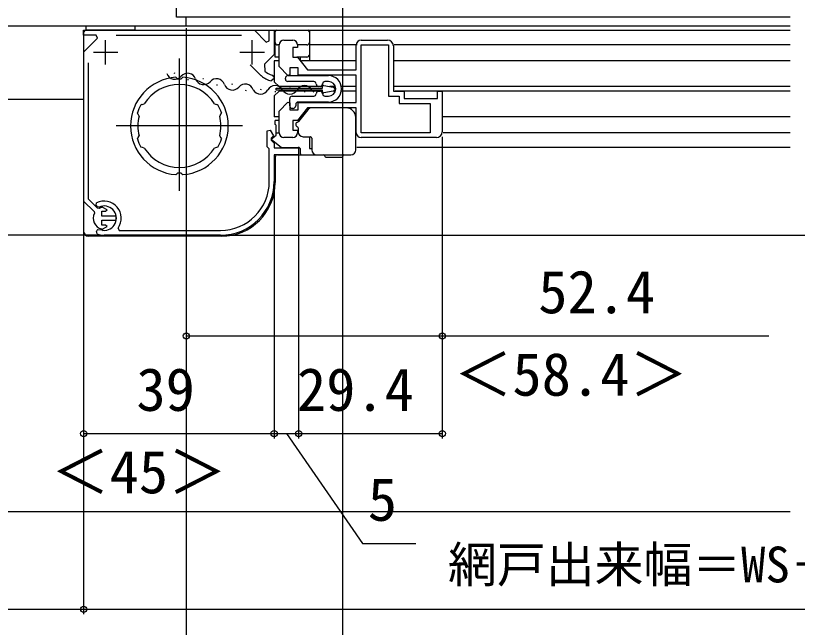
# Model space of a CAD drawing. Units: millimetres, scale not verified. Extents: x -525 to 525, y -783 to 778.
# Drawn here: x -256.9 to -96.9, y 168.1 to 293.4 of the extents above; entities that cross this region are included whole.
import ezdxf
from ezdxf.enums import TextEntityAlignment as Align

# ---------------------------------------------------------------- set-up
doc = ezdxf.new("R2010")
doc.units = ezdxf.units.MM
doc.header["$LTSCALE"] = 4
for name, color, linetype in [('0-2_YKK_11', 7, 'Continuous'), ('0-4_YKK_12', 2, 'Continuous'), ('0-5_YKK_13', 4, 'Continuous'), ('0-7_YKK_D', 6, 'Continuous'), ('0-9_YSS_K', 3, 'Continuous')]:
    doc.layers.add(name, color=color, linetype=linetype)
doc.styles.add('ＭＳ ゴシック', font='')
doc.styles.get('ＭＳ ゴシック').set_extended_font_data('MS Gothic')

msp = doc.modelspace()

# ---------------------------------------------------------------- linework, layer by layer
at = {"layer": '0-2_YKK_11'}
for p, q in [((-243, 285.925), (-240.172, 288.753)), ((-238.5, 283.4), (-238.5, 288.4)), ((-236.334, 289.4), (-210.666, 289.4)), ((-208.5, 283.4), (-208.5, 288.4)), ((-202, 288.4), (-200.2, 288.4)), ((-186.2, 288.4), (-180.8, 288.4)), ((-241, 285.9), (-236, 285.9)), ((-211, 285.9), (-206, 285.9)), ((-200.2, 268.4), (-202, 268.4)), ((-170.8, 268.4), (-186.2, 268.4)), ((-215, 248.4), (-238.8, 248.4))]:
    msp.add_line(p, q, dxfattribs=at)
for points in [[(-278, 405.3), (-278, 344.7), (-306, 344.7), (-306, 341.3), (-304.1, 341.3), (-303.6, 341.8), (-303.1, 342.3), (-278, 342.3), (-278, 291.3), (-276.5, 291.3), (-276.5, 278.8), (-278, 278.8), (-278, 276.3), (-274, 276.3), (-274, 291.3), (-222, 291.3), (-222, 293.1), (-224, 293.1), (-224, 301.3), (-227.3, 301.3)], [(-240.172, 288.753), (-240.44, 289.4), (-243, 289.4), (-243, 290.4), (-208.05, 290.4), (-205.617, 287.967), (-205, 288.222), (-205, 290.4), (-204, 290.4), (-204, 285.45), (-205.962, 283.488), (-205.93, 282.043)], [(-203, 269.4), (-203, 273.824), (-201.17, 275.653), (-200.8, 275.5), (-200.8, 274.1), (-199.1, 274.1), (-199.1, 275.6), (-187.2, 275.6), (-187.2, 281.2), (-199.1, 281.2), (-199.1, 282.7), (-200.8, 282.7), (-200.8, 281.299), (-201.17, 281.146), (-203, 282.975), (-203, 287.4)], [(-199.2, 287.4), (-199.2, 286.9), (-200.2, 286.9), (-200.2, 284.9), (-199.2, 284.9), (-197.2, 282.3), (-187.2, 282.3), (-187.2, 287.4)], [(-179.6, 287.2), (-179.6, 277.9), (-177.4, 277.9), (-177.4, 276.4), (-170.6, 276.4), (-170.6, 277.9), (-169.6, 277.9), (-169.6, 269.6)], [(-243, 285.925), (-243, 255.392), (-240.866, 253.258), (-240.81, 252.911)], [(-239.812, 253.909), (-240.159, 253.965), (-242, 255.807), (-242, 283.734)], [(-206.627, 281.057), (-206.643, 281.073), (-208.889, 283.319)], [(-223.694, 280.395), (-223.9, 280.585), (-224.114, 280.774)], [(-222.686, 280.774), (-222.9, 280.585), (-223.106, 280.395)], [(-204.378, 281.208), (-204, 280.723), (-204, 280.517), (-204.616, 280.031)], [(-231.281, 275.145), (-231.028, 275.233), (-230.967, 275.207), (-230.596, 275.323)], [(-216.204, 275.323), (-215.833, 275.207), (-215.772, 275.233), (-215.519, 275.145)], [(-187.2, 269.4), (-187.2, 274.5), (-197.2, 274.5), (-199.2, 271.9), (-200.2, 271.9), (-200.2, 269.9), (-199.2, 269.9), (-199.2, 269.4)], [(-231.653, 272.834), (-231.827, 273.182), (-231.888, 273.207), (-232.001, 273.45)], [(-214.799, 273.45), (-214.912, 273.207), (-214.973, 273.182), (-215.147, 272.834)], [(-205, 259.4), (-205, 266.1), (-205.2, 266.3), (-205.4, 266.5), (-205.4, 269.813), (-204.791, 269.963), (-204.155, 268.745), (-204.6, 268.3), (-204.6, 267.9), (-204, 267.3), (-204, 266.3), (-199, 266.3), (-199, 264.9), (-204, 264.9), (-204, 259.4)], [(-232.001, 268.149), (-231.888, 268.392), (-231.827, 268.417), (-231.653, 268.765)], [(-215.147, 268.765), (-214.973, 268.417), (-214.912, 268.392), (-214.799, 268.149)], [(-230.596, 266.276), (-230.967, 266.392), (-231.028, 266.367), (-231.281, 266.454)], [(-215.519, 266.454), (-215.772, 266.367), (-215.833, 266.392), (-216.204, 266.276)], [(-224.114, 260.825), (-223.9, 261.014), (-223.694, 261.204)], [(-223.106, 261.204), (-222.9, 261.014), (-222.686, 260.825)], [(-239.82, 254.182), (-240.154, 254.244), (-240.454, 254.544), (-240.378, 255.024)], [(-239.319, 249.71), (-239.192, 249.645), (-238.208, 250.2), (-238.504, 250.45), (-239.3, 250.45), (-239.3, 251.5), (-236.35, 251.5), (-236.35, 252.3), (-239.3, 252.3), (-239.3, 253.35), (-238.504, 253.35), (-238.208, 253.6), (-239.192, 254.154), (-239.319, 254.089)], [(-235.946, 249.873), (-235.702, 249.4), (-215, 249.4)], [(-240.258, 248.718), (-240.393, 249.14), (-240.219, 249.442), (-240.101, 249.588), (-239.233, 249.52), (-239.027, 249.41)]]:
    msp.add_lwpolyline(points, dxfattribs=at)
msp.add_lwpolyline([(-186.2, 269.4), (-186.2, 287.4), (-180.6, 287.4), (-180.6, 276.9), (-178.4, 276.9), (-178.4, 275.4), (-172.1, 275.4), (-172.1, 269.4)], close=True, dxfattribs=at)
for centre, radius, start, end in [((-202, 287.4), 1, 90.00001, 179.99999), ((-200.2, 287.4), 1, 0.00001, 89.99999), ((-186.2, 287.4), 1, 90.00001, 179.99999), ((-180.8, 287.2), 1.2, 0.00001, 89.99999), ((-203.5, 284.7), 3.6, 227.55576, 255.88303), ((-223.4, 270.8), 10, 94.09604, 265.90396), ((-223.4, 270.8), 9.6, 88.24271, 91.75729), ((-223.4, 270.8), 10, 274.09604, 85.90396), ((-203.5, 284.7), 4.8, 229.35522, 256.55227), ((-223.4, 270.8), 8.5, 32.15412, 147.84588), ((-223.4, 270.8), 9, 151.12995, 162.87008), ((-223.4, 270.8), 9, 17.12992, 28.87005), ((-223.4, 270.8), 8.5, 166.15413, 193.84587), ((-223.4, 270.8), 8.5, 346.15413, 13.84587), ((-202, 269.4), 1, 180.00001, 269.99999), ((-200.2, 269.4), 1, 270.00001, 359.99999), ((-186.2, 269.4), 1, 180.00001, 269.99999), ((-170.8, 269.6), 1.2, 270.00001, 359.99999), ((-223.4, 270.8), 9, 197.12993, 208.87006), ((-223.4, 270.8), 9, 331.12994, 342.87007), ((-223.4, 270.8), 8.5, 212.15412, 327.84588), ((-223.4, 270.799), 9.6, 268.24271, 271.75729), ((-215, 259.4), 10, 270.00001, 359.99999), ((-215, 259.4), 11, 270.00001, 359.99999), ((-238.8, 251.9), 3.5, 324.62345, 116.79004), ((-238.8, 251.9), 2.25, 153.2839, 256.66525), ((-238.8, 251.9), 2.5, 264.7993, 114.07517), ((-238.8, 251.9), 2.25, 103.33472, 116.7161), ((-238.8, 251.9), 3.5, 245.37938, 270.00001)]:
    msp.add_arc(centre, radius, start, end, dxfattribs=at)
at = {"layer": '0-4_YKK_12'}
for p, q in [((-98.41, 293.1), (-222.5, 293.1)), ((-222.5, 291.3), (-98.41, 291.3)), ((-222.3, 290.4), (-98.41, 290.4)), ((-196.8, 290.4), (-196.8, 284.15)), ((-187, 287.4), (-196.8, 287.4)), ((-98.41, 287.4), (-179.417, 287.4)), ((-223.4, 257.516), (-223.4, 284.583)), ((-204, 284.15), (-204, 279.85)), ((-203, 284.15), (-204, 284.15)), ((-187.2, 284.15), (-198.423, 284.15)), ((-98.41, 284.15), (-179.4, 284.15)), ((-224.528, 281.649), (-224.331, 281.612)), ((-221.721, 280.346), (-221.524, 280.309)), ((-218.632, 280.537), (-218.435, 280.5)), ((-215.824, 279.235), (-215.628, 279.197)), ((-212.736, 279.426), (-212.539, 279.389)), ((-203, 278.85), (-204, 279.85)), ((-194.1, 278.85), (-203, 278.85)), ((-200.886, 278.58), (-200.686, 278.58)), ((-191.469, 278.85), (-192.605, 278.85)), ((-187.2, 278.85), (-190.238, 278.85)), ((-98.41, 278.85), (-179.4, 278.85)), ((-209.928, 278.123), (-209.732, 278.086)), ((-206.839, 278.314), (-206.643, 278.277)), ((-203, 277.95), (-204, 276.95)), ((-204, 276.95), (-204, 272.65)), ((-203.886, 277.82), (-203.686, 277.82)), ((-194.1, 277.95), (-203, 277.95)), ((-197.886, 277.82), (-197.686, 277.82)), ((-191.469, 277.95), (-191.884, 277.95)), ((-187.2, 277.95), (-190.238, 277.95)), ((-98.41, 277.95), (-179.267, 277.95)), ((-274.002, 276.3), (-243, 276.3)), ((-203, 272.65), (-204, 272.65)), ((-98.41, 272.65), (-169.4, 272.65)), ((-210.463, 270.8), (-236.337, 270.8)), ((-98.41, 269.4), (-169.417, 269.4)), ((-98.41, 266.4), (-187.098, 266.4))]:
    msp.add_line(p, q, dxfattribs=at)
for centre, start, end in [((-224.345, 282.081), 198.52635, 320.12126), ((-221.707, 279.877), 18.52635, 140.12126), ((-218.448, 280.969), 198.52635, 320.12126), ((-215.811, 278.766), 18.52635, 140.12126), ((-212.552, 279.858), 198.52635, 320.12126), ((-209.915, 277.654), 18.52635, 140.12126), ((-203.786, 277.362), 29.20254, 150.79746), ((-197.786, 277.362), 29.20254, 150.79746), ((-206.786, 279.038), 209.20254, 330.79746), ((-200.786, 279.038), 209.20254, 330.79746), ((-194.786, 279.038), 209.20254, 229.55265)]:
    msp.add_arc(centre, 1.718, start, end, dxfattribs=at)
at = {"layer": '0-5_YKK_13'}
for p, q in [((-243, 289.9), (-243, 249.2)), ((-242.5, 290.4), (-197.1, 290.4)), ((-203.8, 285.107), (-203.8, 290.1)), ((-203.8, 284.9), (-203.8, 290.1)), ((-203.8, 284.9), (-203.8, 287.4)), ((-203, 287.4), (-203.3, 287.4)), ((-197.3, 287.4), (-199.2, 287.4)), ((-203.8, 284.9), (-203.8, 285.538)), ((-203, 284.9), (-203.8, 284.9)), ((-197.3, 284.9), (-199.347, 284.9)), ((-198.6, 284.15), (-198.6, 284.9)), ((-201.7, 280.4), (-201.7, 280.6)), ((-201.2, 281.1), (-192.9, 281.1)), ((-200.468, 281.1), (-192.9, 281.1)), ((-195.9, 279.9), (-201.2, 279.9)), ((-194.6, 278.9), (-194.9, 278.9)), ((-193.864, 279.08), (-191.928, 278.726)), ((-192.9, 279.9), (-193.6, 279.9)), ((-200.3, 276.9), (-195.9, 276.9)), ((-194.9, 277.9), (-194.6, 277.9)), ((-194.1, 277.783), (-194.1, 278.133)), ((-191.928, 277.939), (-193.864, 277.586)), ((-193.6, 276.9), (-192.9, 276.9)), ((-200.8, 274.9), (-200.8, 276.4)), ((-192.9, 275.7), (-199.1, 275.7)), ((-200.1, 274.4), (-200.3, 274.4)), ((-199.6, 275.2), (-199.6, 274.9)), ((-197.132, 274.115), (-199.02, 271.699)), ((-189.298, 274.5), (-196.344, 274.5)), ((-198.6, 272.237), (-198.6, 272.65)), ((-187.298, 270.633), (-187.298, 272.5)), ((-203.8, 271.1), (-203.8, 271.9)), ((-203, 271.9), (-203.8, 271.9)), ((-203.6, 268.9), (-203.6, 270.9)), ((-198.863, 271.9), (-199.9, 271.9)), ((-199.105, 270.421), (-199.098, 270.358)), ((-187.298, 269.484), (-187.298, 270.633)), ((-204.6, 268.1), (-203.6, 268.9)), ((-203.6, 269.4), (-203, 269.4)), ((-199.2, 269.4), (-199.078, 269.4)), ((-199.098, 270.358), (-199.098, 269.6)), ((-187.298, 265.9), (-187.298, 269.484)), ((-204.6, 268.1), (-202.5, 266.4)), ((-198.098, 268.6), (-196.598, 268.6)), ((-196.298, 268.3), (-196.298, 265.9)), ((-202.5, 266.4), (-199.1, 266.4)), ((-198.6, 265.1), (-198.6, 265.9)), ((-203.8, 264.4), (-203.8, 259.2)), ((-203.3, 264.9), (-194.3, 264.9)), ((-195.298, 264.9), (-188.298, 264.9)), ((-193.651, 264.6), (-193.651, 264.7)), ((-193.451, 264.4), (-191.798, 264.4)), ((-191.798, 264.4), (-190.144, 264.4)), ((-189.944, 264.7), (-189.944, 264.6)), ((-214.8, 248.2), (-242, 248.2))]:
    msp.add_line(p, q, dxfattribs=at)
msp.add_lwpolyline([(-242.5, 290.4), (-242.5, 291.32), (-232.5, 291.32), (-232.5, 290.4)], close=True, dxfattribs=at)
for points in [[(-194.1, 278.133), (-203.6, 278.133), (-203.6, 278.533), (-194.1, 278.533), (-194.1, 278.883)], [(-196.8, 268.6), (-196.8, 266.2), (-196.298, 266.2)]]:
    msp.add_lwpolyline(points, dxfattribs=at)
for centre, radius, start, end in [((-242.5, 289.9), 0.5, 90, 180), ((-203.5, 290.1), 0.3, 90, 180), ((-197.1, 290.1), 0.3, 360, 90), ((-203.3, 287.9), 0.5, 180, 270), ((-197.3, 287.9), 0.5, 270, 360), ((-197.3, 285.4), 0.5, 270, 360), ((-201.2, 280.6), 0.5, 90, 180), ((-201.2, 280.4), 0.5, 180, 270), ((-192.9, 278.4), 2.7, 0, 90), ((-195.9, 279.4), 0.5, 360, 90), ((-194.9, 279.4), 0.5, 180, 270), ((-194.6, 279.4), 0.5, 270, 0), ((-193.6, 279.4), 0.5, 90, 180), ((-193.9, 278.883), 0.2, 79.65887, 180), ((-192.9, 278.4), 1.5, 0, 90), ((-192, 278.333), 0.4, 280.34113, 79.65887), ((-200.3, 276.4), 0.5, 90, 180), ((-195.9, 277.4), 0.5, 270, 360), ((-194.9, 277.4), 0.5, 90, 180), ((-194.6, 277.4), 0.5, 0, 90), ((-193.9, 277.783), 0.2, 180, 280.34113), ((-193.6, 277.4), 0.5, 180, 270), ((-192.9, 278.4), 2.7, 270, 0), ((-192.9, 278.4), 1.5, 270, 0), ((-199.1, 275.2), 0.5, 90, 180), ((-200.3, 274.9), 0.5, 180, 270), ((-200.1, 274.9), 0.5, 270, 360), ((-196.344, 273.5), 1, 90, 142), ((-189.298, 272.5), 2, 0, 90), ((-203.8, 270.9), 0.2, 360, 90), ((-199.098, 271.1), 0.5, 101.44555, 247.97569), ((-199.398, 270.358), 0.3, 12.23345, 67.97569), ((-199.256, 271.884), 0.3, 281.44555, 322), ((-198.098, 269.6), 1, 180, 270), ((-196.598, 268.3), 0.3, 65.66023, 90), ((-196.598, 268.3), 0.3, 0, 65.66023), ((-199.1, 265.9), 0.5, 360, 90), ((-195.298, 265.9), 1, 180, 270), ((-188.298, 265.9), 1, 270, 0), ((-203.3, 264.4), 0.5, 90, 180), ((-198.4, 265.1), 0.2, 180, 270), ((-193.851, 264.7), 0.2, 0, 90), ((-193.451, 264.6), 0.2, 180, 270), ((-190.144, 264.6), 0.2, 270, 0), ((-189.744, 264.7), 0.2, 90, 180), ((-214.8, 259.2), 11, 270, 360), ((-242, 249.2), 1, 180, 270)]:
    msp.add_arc(centre, radius, start, end, dxfattribs=at)
at = {"layer": '0-7_YKK_D'}
for p, q in [((-190, 305.3), (-190, 130.774)), ((-222, 290.8), (-222, 130.774)), ((-222, 290.8), (-222, 130.774)), ((-222, 290.8), (-222, 150.774)), ((-222, 290.8), (-222, 226.778)), ((-169.6, 268.6), (-169.6, 226.778)), ((-169.6, 268.6), (-169.6, 206.778)), ((-199, 266), (-199, 206.778)), ((-199, 266), (-199, 206.778)), ((-204, 260.2), (-204, 206.778)), ((-204, 260.2), (-204, 206.778)), ((-243, 254.392), (-243, 170.774)), ((-243, 254.392), (-243, 170.774)), ((-243, 254.392), (-243, 206.778)), ((-239.8, 248.4), (-327.001, 248.4)), ((-214, 248.4), (-55, 248.4)), ((-243, 207.778), (-204, 207.778)), ((-204, 207.778), (-199, 207.778)), ((-199, 207.778), (-169.6, 207.778)), ((-278, 171.774), (-243, 171.774)), ((-243, 171.774), (42, 171.774))]:
    msp.add_line(p, q, dxfattribs=at)
for points in [[(-222, 227.778), (-169.6, 227.778), (-102.777, 227.778)], [(-201.5, 207.778), (-185.945, 185.252), (-174.991, 185.252)]]:
    msp.add_lwpolyline(points, dxfattribs=at)
for centre in [(-222, 227.778), (-169.6, 227.778), (-243, 207.778), (-204, 207.778), (-204, 207.778), (-199, 207.778), (-199, 207.778), (-169.6, 207.778), (-243, 171.774), (-243, 171.774)]:
    msp.add_circle(centre, 0.637, dxfattribs=at)
at = {"layer": '0-9_YSS_K'}
msp.add_line((-278.003, 191.774), (-98.41, 191.774), dxfattribs=at)

# ---------------------------------------------------------------- texts
at = {"layer": '0-7_YKK_D', "style": 'ＭＳ ゴシック'}
for s, height, p in [('52.4', 8.798, (-149.948, 229.778)), ('＜58.4＞', 8.798, (-167.232, 212.891)), ('39', 8.798, (-232.193, 209.778)), ('29.4', 8.798, (-199.334, 209.778)), ('＜45＞', 8.798, (-249.682, 192.891)), ('5', 8.798, (-184.832, 187.252)), ('網戸出来幅＝WS－65', 7.331, (-168.426, 175.081))]:
    msp.add_text(s, height=height, dxfattribs=at).set_placement(p, align=Align.BOTTOM_LEFT)

doc.saveas('drawing.dxf')
